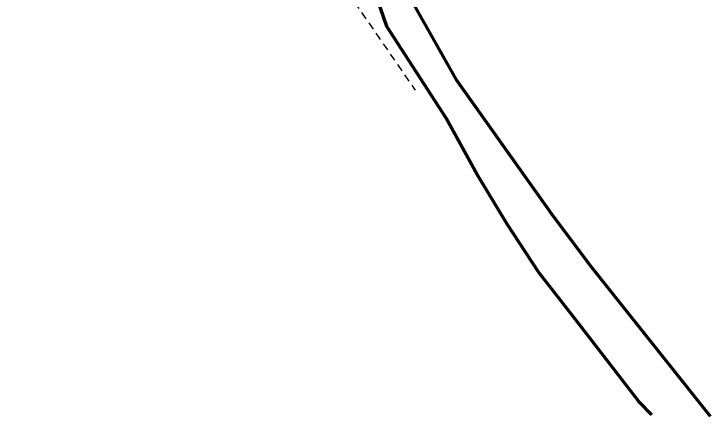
# Model space of a CAD drawing. Header units: metres. Extents: x 118176 to 120691, y 6147158 to 6149382.
# Drawn here: x 119575 to 120126, y 6147226 to 6147545 of the extents above; entities that cross this region are included whole.
import ezdxf

# ---------------------------------------------------------------- set-up
doc = ezdxf.new("R2010")
doc.units = ezdxf.units.M
doc.linetypes.add('Annan_avgränsning_körbana', pattern=[10, 6, -4])
doc.linetypes.add('Annan_gräns', pattern=[0])
doc.layers.add('KÖRBANK_LINE', color=9, linetype='Annan_avgränsning_körbana', lineweight=25)
doc.layers.add('RÄTTIGR_LINE', color=9, linetype='Annan_gräns', lineweight=70)

msp = doc.modelspace()

# ---------------------------------------------------------------- linework, layer by layer
at = {"layer": 'KÖRBANK_LINE', "flags": 128}
msp.add_lwpolyline([(119813.224, 6147784.37), (119810.354, 6147820.744), (119808.101, 6147858.047), (119806.301, 6147898.608), (119805.089, 6147926.461), (119804.817, 6147940.313), (119805.001, 6147956.385), (119806.054, 6147974.959), (119807.617, 6147995.824), (119809.479, 6148017.533), (119809.782, 6148025.508), (119809.464, 6148029.247), (119808.122, 6148033.933), (119806.566, 6148038.078), (119804.247, 6148042.518), (119800.264, 6148048.025), (119795.947, 6148052.447), (119793.357, 6148053.086), (119791.112, 6148053.154), (119789.588, 6148052.451), (119782.07, 6148046.625), (119772.281, 6148040.684), (119761.699, 6148035.816), (119748.161, 6148031.257), (119742.91, 6148029.718), (119722.942, 6148024.124), (119694.094, 6148014.745), (119680.729, 6148009.476), (119668.126, 6148003.311), (119655.363, 6147995.786), (119648.28, 6147991.075), (119640.024, 6147984.456), (119630.485, 6147976.273), (119623.78, 6147968.141), (119618.725, 6147960.094), (119615.979, 6147954.062), (119614.715, 6147947.071), (119613.993, 6147939.237), (119614.339, 6147932.069), (119615.865, 6147923.412), (119617.796, 6147916.339), (119621.161, 6147908.473), (119626.463, 6147896.833), (119632.108, 6147885.705), (119643.479, 6147866.136), (119656.41, 6147844.682), (119669.895, 6147821.617), (119687.882, 6147791.369), (119706.319, 6147762.205), (119723.623, 6147734.613), (119747.487, 6147698.188), (119773.628, 6147658.754), (119802.904, 6147615.286), (119829.163, 6147576.618), (119845.454, 6147552.521), (119892.474, 6147484.44)], dxfattribs=at)
at = {"layer": 'RÄTTIGR_LINE', "flags": 128}
for points in [[(119125.716, 6149193.23), (119131.758, 6149171.067), (119148.05, 6149123.164), (119160.086, 6149092.004), (119172.978, 6149065.196), (119186.591, 6149041.934), (119208.63, 6149010.04), (119222.842, 6148990.28), (119238.975, 6148969.508), (119257.77, 6148948.186), (119265.839, 6148935.939), (119269.598, 6148927.865), (119322.954, 6148758.457), (119325.962, 6148746.596), (119327.186, 6148736.513), (119325.218, 6148717.793), (119323.454, 6148698.962), (119320.617, 6148675.17), (119316.417, 6148633.682), (119315.073, 6148626.031), (119305.748, 6148596.291), (119297.823, 6148567.761), (119289.25, 6148539.447), (119283.659, 6148527.046), (119277.95, 6148516.938), (119455.729, 6148212.016), (119618.521, 6147953.083), (119621.501, 6147952.34), (119694.569, 6147837.716), (119847.552, 6147630.086), (119924.738, 6147493.042), (120001.647, 6147384.567), (120031.963, 6147344.267), (120125.93, 6147226.121)], [(120079.871, 6147227.068), (120069.516, 6147237.649), (120019.264, 6147302.617), (119990.275, 6147340.038), (119965.203, 6147378.194), (119941.429, 6147417.577), (119916.962, 6147462.229), (119869.886, 6147535.039), (119844.698, 6147608.543), (119838.192, 6147620.938), (119821.081, 6147681.273), (119812.34, 6147728.769), (119806.674, 6147765.779), (119805.489, 6147786.375), (119800.576, 6147854.139), (119795.878, 6147927.958), (119804.593, 6148023.709), (119791.224, 6148044.816), (119800.824, 6148055.189), (119806.788, 6148213.277), (119810.449, 6148276.191), (119808.323, 6148305.735), (119807.118, 6148322.382), (119794.372, 6148354.319), (119766.687, 6148414.434), (119656.089, 6148662.421), (119644.103, 6148656.724), (119601.307, 6148771.483)]]:
    msp.add_lwpolyline(points, dxfattribs=at)

doc.saveas('drawing.dxf')
